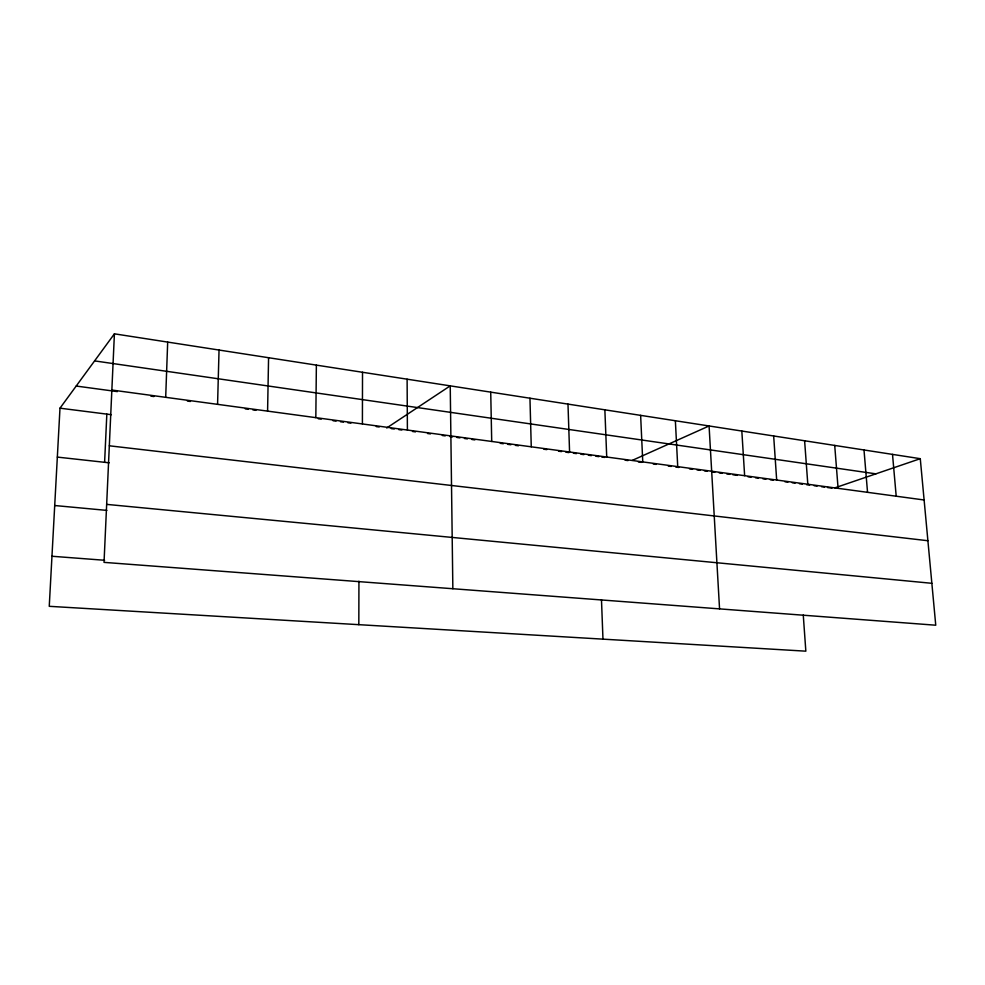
<?xml version="1.0" encoding="UTF-8"?>
<svg xmlns="http://www.w3.org/2000/svg" width="985" height="985" viewBox="0 0 985 985"><rect width="100%" height="100%" fill="white"/><g stroke="black" fill="none" stroke-linecap="round" stroke-linejoin="round"><path stroke-width="1.48" d="M358.823 624.675L358.934 581.175M362.406 423.944L362.517 372.268M315.828 417.64L316.37 365.127M267.588 411.114L268.573 357.715M217.574 404.342L219.039 350.044M165.689 397.312L167.684 342.09M104.607 462.31L106.836 414.119M114.408 333.829L104.028 562.373L935.75 625.216L920.273 458.69L114.408 333.829L59.986 408.184L49.25 606.317L805.841 651.171L803.267 615.071M386.686 427.983L450.231 385.861L452.854 588.735M632.259 460.389L709.077 425.963L719.555 608.878M834.861 487.858L920.273 458.69M51.959 556.254L104.619 560.268M54.717 505.527L106.885 510.402M106.663 504.382L931.859 583.305M57.339 457.102L109.187 462.815M109.323 445.799L927.895 540.728M59.986 408.184L111.367 414.697M111.847 390.035L924.115 499.986M76.19 386.046L117.363 391.611M150.865 396.13L153.906 396.549M187.396 401.067L190.437 401.474M245.29 408.886L248.343 409.304M252.911 409.92L255.965 410.326M318.241 418.748L321.208 419.142M333.078 420.743L336.045 421.149M340.49 421.752L343.457 422.146M347.914 422.75L350.894 423.156M376.245 426.579L379.225 426.985M391.23 428.598L394.271 429.017M398.814 429.632L401.855 430.039M412.469 431.467L415.51 431.886M427.552 433.511L430.507 433.905M442.29 435.493L445.245 435.899M449.665 436.49L452.608 436.897M457.028 437.488L459.983 437.882M464.44 438.485L467.419 438.891M471.901 439.495L474.881 439.901M500.281 443.336L503.31 443.742M507.854 444.358L510.883 444.764M515.426 445.38L518.442 445.786M543.843 449.222L546.786 449.616M558.569 451.204L561.512 451.598M565.919 452.201L568.924 452.608M573.418 453.211L576.41 453.617M580.904 454.22L583.896 454.627M588.39 455.23L591.382 455.636M595.876 456.24L598.868 456.646M601.786 457.04L604.692 457.434M625.106 460.192L628.011 460.586M638.366 461.977L641.333 462.384M653.227 463.997L656.207 464.391M668.236 466.016L671.278 466.434M675.833 467.05L678.874 467.456M689.512 468.897L692.553 469.303M696.998 469.907L699.966 470.301M704.41 470.904L707.365 471.31M711.81 471.901L714.778 472.308M719.222 472.911L722.19 473.305M726.745 473.92L729.787 474.327M732.828 474.745L737.383 475.361M748.021 476.802L751.062 477.208M755.507 477.811L758.475 478.205M762.919 478.808L765.887 479.202M770.332 479.806L773.287 480.212M784.996 481.788L787.889 482.182M792.223 482.761L795.117 483.155M799.451 483.746L802.344 484.127M806.678 484.719L809.658 485.125M814.127 485.728L817.094 486.122M821.564 486.725L824.543 487.132M827.523 487.538L831.98 488.141M94.597 360.892L875.887 473.847M892.508 454.393L896.202 496.206M864.005 449.973L867.539 492.328M834.714 445.429L838.087 488.338M804.61 440.775L807.811 484.238M773.668 435.973L776.672 480.027M741.828 431.048L744.635 475.681M675.365 420.743L677.729 466.631M640.632 415.362L642.762 461.891M604.864 409.822L606.723 457.015M601.478 599.693L602.968 639.142M567.988 404.109L569.576 451.992M529.955 398.211L531.26 446.796M490.727 392.141L491.712 441.452M407.113 379.188L407.396 430.039"/></g></svg>
